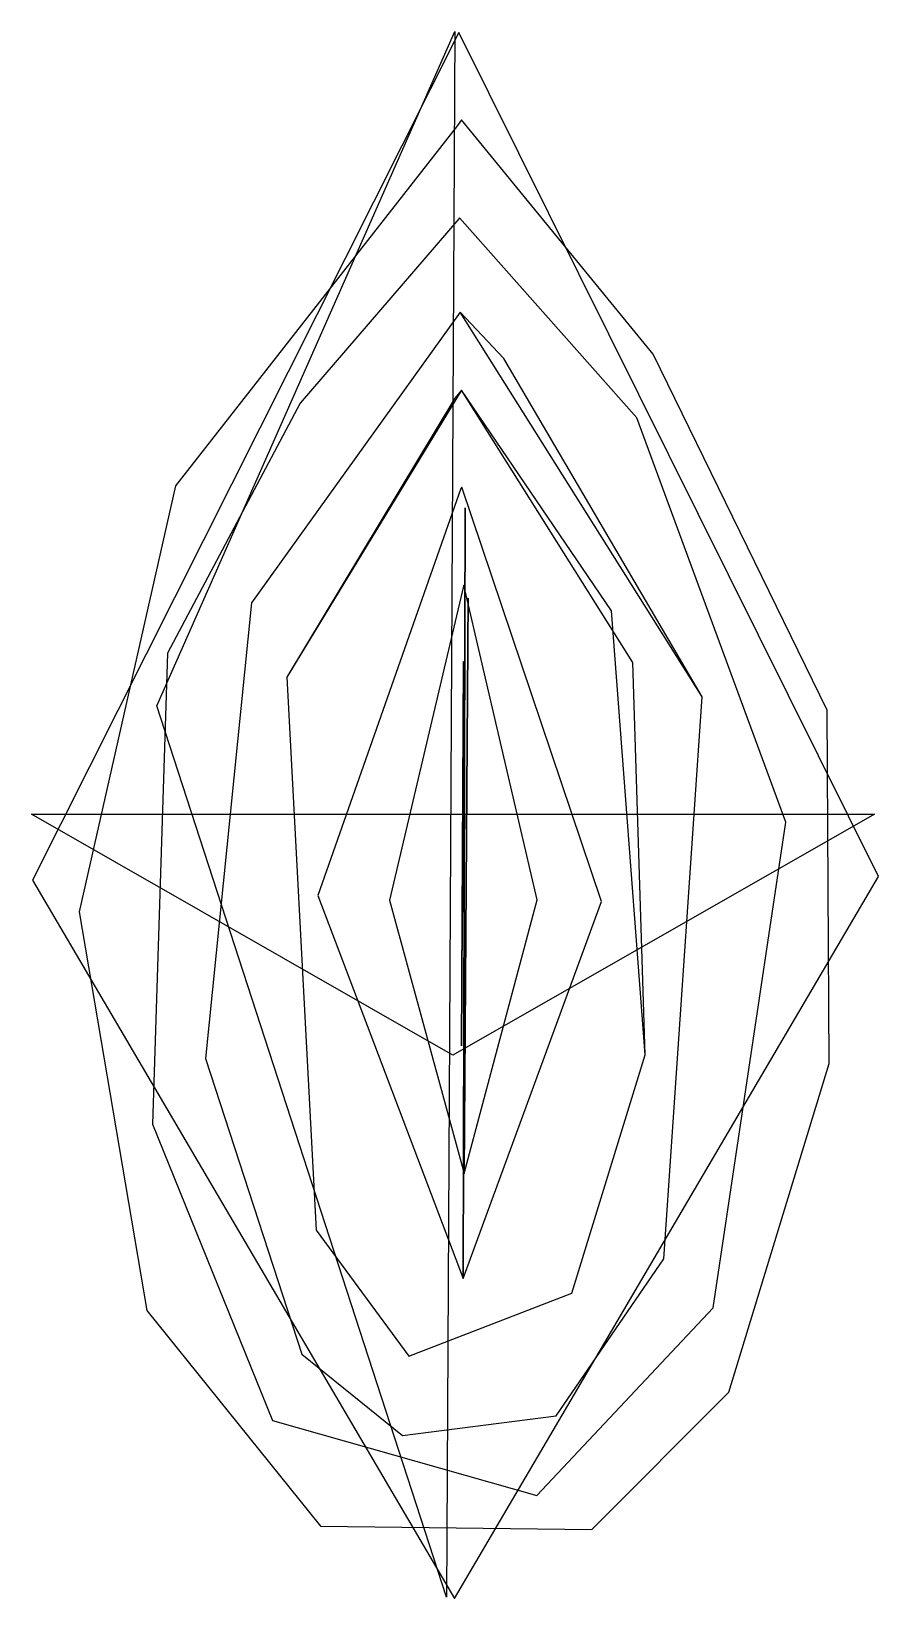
# Model space of a CAD drawing. Extents: x 1 to 160, y -298 to -4.
import ezdxf

# ---------------------------------------------------------------- set-up
doc = ezdxf.new("R2010")
doc.units = 0
doc.layers.get('0').update_dxf_attribs({"linetype": 'continuous'})

msp = doc.modelspace()

# ---------------------------------------------------------------- linework, layer by layer
at = {"color": 0}
for points in [[(159.57, -162.54), (80.84, -4.36), (0.96, -163.25), (80.03, -297.87)], [(159.57, -162.54), (80.84, -4.36), (0.96, -163.25), (80.03, -297.87)], [(80.1, -4.15), (78.54, -297.59), (24.28, -130.55)], [(80.1, -4.15), (78.54, -297.59), (24.28, -130.55)], [(80.63, -21.82), (27.72, -89.3), (9.69, -169.18), (22.4, -243.88), (54.96, -284.31), (105.78, -284.93), (131.5, -259.2), (150.29, -197.58), (149.93, -131.34), (117.31, -64.66), (81.38, -20.74)], [(80.63, -21.82), (27.72, -89.3), (9.69, -169.18), (22.4, -243.88), (54.96, -284.31), (105.78, -284.93), (131.5, -259.2), (150.29, -197.58), (149.93, -131.34), (117.31, -64.66), (81.38, -20.74)], [(80.86, -39.28), (51.15, -73.81), (26.25, -120.65), (23.47, -208.93), (45.91, -264.46), (95.47, -278.56), (128.57, -243.38), (142.14, -152.33), (114.25, -76.58), (80.99, -39.11)], [(80.86, -39.28), (51.15, -73.81), (26.25, -120.65), (23.47, -208.93), (45.91, -264.46), (95.47, -278.56), (128.57, -243.38), (142.14, -152.33), (114.25, -76.58), (80.99, -39.11)], [(81.11, -56.78), (42, -111.23), (33.37, -196.62), (51.43, -252.03), (70.3, -267.32), (99.11, -263.63), (119.28, -234.2), (126.5, -128.84), (89.28, -65.43)], [(81.11, -56.78), (42, -111.23), (33.37, -196.62), (51.43, -252.03), (70.3, -267.32), (99.11, -263.63), (119.28, -234.2), (126.5, -128.84)], [(80.09, -72.88), (48.65, -125.2), (54.14, -228.81), (71.48, -252.4), (102.08, -240.63), (115.78, -195.96), (109.48, -112.77), (81.38, -71.42)], [(48.65, -125.2), (54.14, -228.81), (71.48, -252.4), (102.08, -240.63), (115.78, -195.96), (113.51, -122.45), (81.38, -71.42)], [(81.24, -89.83), (54.45, -166.08), (81.7, -237.9), (107.61, -167.22), (81.45, -89.56)], [(82.04, -93.46), (81.7, -237.9)], [(81.72, -108.1), (67.86, -166.98), (81.86, -218.21), (95.56, -166.88), (81.81, -107.95)], [(81.86, -218.21), (82.62, -110.36)], [(81.75, -122.25), (81.35, -194.25), (81.99, -122.82)], [(81.75, -122.25), (81.35, -194.25)], [(0.73, -150.83), (158.77, -150.83), (79.75, -195.99)], [(0.73, -150.83), (158.77, -150.83), (79.75, -195.99)]]:
    msp.add_lwpolyline(points, close=True, dxfattribs=at)

doc.saveas('drawing.dxf')
